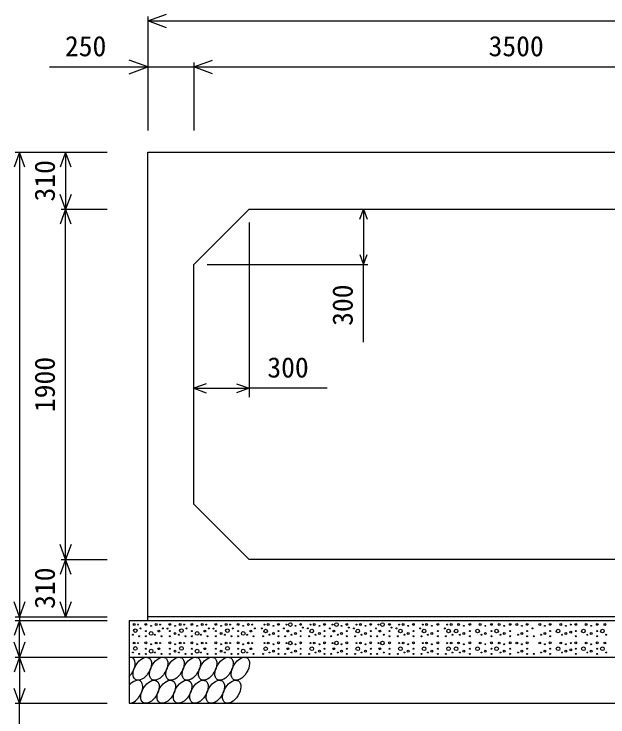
# Model space of a CAD drawing. Units: millimetres, scale not verified. Extents: x -100800 to 100800, y -35640 to 35640.
# Drawn here: x 48434 to 51657, y -21274 to -17460 of the extents above; entities that cross this region are included whole.
import ezdxf
from ezdxf.enums import TextEntityAlignment as Align

# ---------------------------------------------------------------- set-up
doc = ezdxf.new("R2010")
doc.units = ezdxf.units.MM
doc.header["$LTSCALE"] = 120
for name, color, linetype, lineweight in [('0-0_DIM', 7, 'Continuous', 25), ('0-2_HATCH', 6, 'Continuous', 25), ('0-5_OUTLINE', 3, 'Continuous', 25)]:
    doc.layers.add(name, color=color, linetype=linetype, lineweight=lineweight)
doc.styles.add('ＭＳ ゴシック', font='')
doc.styles.get('ＭＳ ゴシック').set_extended_font_data('MS Gothic')

msp = doc.modelspace()

# ---------------------------------------------------------------- linework, layer by layer
at = {"layer": '0-0_DIM'}
for p, q in [((49159.1, -17473.4), (49159.1, -18092)), ((49159.1, -17497.4), (53159.1, -17497.4)), ((49409.1, -17723.4), (49409.1, -18092)), ((48626.4, -17747.4), (49159.1, -17747.4)), ((48439, -18209.7), (48939.1, -18209.7)), ((48463, -18209.7), (48463, -20729.7)), ((48713, -18209.7), (48713, -18519.7)), ((48689, -18519.7), (48939.1, -18519.7)), ((48713, -20419.7), (48713, -18519.7)), ((50329.5, -18519.7), (50329.5, -18819.7)), ((49709.1, -18591.7), (49709.1, -19538.3)), ((49481.1, -18819.7), (50353.5, -18819.7)), ((50329.5, -19240.5), (50329.5, -18819.7)), ((49409.1, -19490.3), (49709.1, -19490.3)), ((50133.2, -19490.3), (49709.1, -19490.3)), ((48689, -20419.7), (48939.1, -20419.7)), ((48713, -20419.7), (48713, -20729.7)), ((48439, -20729.7), (48939.1, -20729.7)), ((48463, -20729.7), (48463, -20749.7)), ((48439, -20749.7), (48939.1, -20749.7)), ((48463, -20949.7), (48463, -20749.7)), ((48439, -20949.7), (48939.1, -20949.7)), ((48463, -20949.7), (48463, -21199.7)), ((48439, -21199.7), (48939.1, -21199.7)), ((48463, -21521.8), (48463, -21199.7))]:
    msp.add_line(p, q, dxfattribs=at)
for points in [[(49260.6, -17534.3), (49159.1, -17497.4), (49260.6, -17460.4)], [(49057.6, -17784.3), (49159.1, -17747.4), (49057.6, -17710.4)], [(49510.6, -17784.3), (49409.1, -17747.4), (49510.6, -17710.4)], [(49159.1, -17747.4), (49409.1, -17747.4), (52909.1, -17747.4), (53159.1, -17747.4)], [(48492.6, -18290.9), (48463, -18209.7), (48433.5, -18290.9)], [(48742.6, -18290.9), (48713, -18209.7), (48683.5, -18290.9)], [(48742.6, -18438.5), (48713, -18519.7), (48683.5, -18438.5)], [(48742.6, -18600.9), (48713, -18519.7), (48683.5, -18600.9)], [(50309.8, -18573.8), (50329.5, -18519.7), (50349.2, -18573.8)], [(50309.8, -18765.6), (50329.5, -18819.7), (50349.2, -18765.6)], [(49476.8, -19465.7), (49409.1, -19490.3), (49476.8, -19515)], [(49641.4, -19465.7), (49709.1, -19490.3), (49641.4, -19515)], [(48742.6, -20338.5), (48713, -20419.7), (48683.5, -20338.5)], [(48742.6, -20500.9), (48713, -20419.7), (48683.5, -20500.9)], [(48492.6, -20648.5), (48463, -20729.7), (48433.5, -20648.5)], [(48742.6, -20648.5), (48713, -20729.7), (48683.5, -20648.5)], [(48492.6, -20830.9), (48463, -20749.7), (48433.5, -20830.9)], [(48492.6, -20868.5), (48463, -20949.7), (48433.5, -20868.5)], [(48492.6, -21030.9), (48463, -20949.7), (48433.5, -21030.9)], [(48492.6, -21118.5), (48463, -21199.7), (48433.5, -21118.5)]]:
    msp.add_lwpolyline(points, dxfattribs=at)
at = {"layer": '0-2_HATCH'}
for centre, radius in [((49085.1, -20772.5), 5), ((49106.2, -20772.5), 2.5), ((49149.1, -20771.6), 5), ((49177.1, -20779.5), 2.5), ((49205.1, -20772.5), 5), ((49226.2, -20772.5), 2.5), ((49279.1, -20771.6), 5), ((49307.1, -20779.5), 2.5), ((49335.1, -20772.5), 5), ((49356.2, -20772.5), 2.5), ((49399.1, -20771.6), 5), ((49427.1, -20779.5), 2.5), ((49455.1, -20772.5), 5), ((49476.2, -20772.5), 2.5), ((49529.1, -20771.6), 5), ((49557.1, -20779.5), 2.5), ((49585.1, -20772.5), 5), ((49606.2, -20772.5), 2.5), ((49649.1, -20771.6), 5), ((49677.1, -20779.5), 2.5), ((49705.1, -20772.5), 5), ((49726.2, -20772.5), 2.5), ((49792, -20772.5), 2.5), ((49813.1, -20772.5), 5), ((49841.1, -20779.5), 2.5), ((49869.1, -20771.6), 5), ((49912, -20772.5), 2.5), ((49933.1, -20772.5), 10), ((49961.1, -20779.5), 2.5), ((49989.1, -20771.6), 5), ((50042, -20772.5), 2.5), ((50063.1, -20772.5), 5), ((50091.1, -20779.5), 2.5), ((50119.1, -20771.6), 5), ((50162, -20772.5), 2.5), ((50183.1, -20772.5), 10), ((50211.1, -20779.5), 2.5), ((50239.1, -20771.6), 5), ((50292, -20772.5), 2.5), ((50313.1, -20772.5), 5), ((50341.1, -20779.5), 2.5), ((50369.1, -20771.6), 5), ((50412, -20772.5), 2.5), ((50433.1, -20772.5), 10), ((50471, -20771.6), 5), ((50523.9, -20772.5), 2.5), ((50544.9, -20772.5), 5), ((50572.9, -20779.5), 2.5), ((50601, -20771.6), 5), ((50651.9, -20772.5), 2.5), ((50672.9, -20772.5), 5), ((50701, -20779.5), 2.5), ((50733.9, -20771.6), 5), ((50784.8, -20772.5), 2.5), ((50805.9, -20772.5), 5), ((50846.5, -20772.5), 5), ((50874.6, -20779.5), 2.5), ((50907.5, -20771.6), 5), ((50963.4, -20772.5), 5), ((50991.4, -20779.5), 2.5), ((51024.3, -20771.6), 5), ((51066.1, -20772.5), 5), ((51094.1, -20779.5), 2.5), ((51127, -20771.6), 5), ((51162.3, -20772.5), 5), ((51190.3, -20779.5), 2.5), ((51218.4, -20771.6), 5), ((51287.1, -20772.5), 5), ((51315.1, -20779.5), 2.5), ((51343.2, -20771.6), 5), ((51400.5, -20772.5), 5), ((51428.6, -20779.5), 2.5), ((51454.7, -20772.5), 2.5), ((51482, -20771.6), 5), ((51537.9, -20772.5), 5), ((51566, -20779.5), 2.5), ((51598.9, -20771.6), 5), ((51640.6, -20772.5), 5), ((49091.7, -20805.5), 10), ((49120.2, -20793.5), 2.5), ((49149.1, -20807.5), 2.5), ((49177.1, -20820.7), 10), ((49219.2, -20807.5), 5), ((49240.2, -20793.5), 2.5), ((49266.7, -20794.4), 2.5), ((49279.1, -20807.5), 2.5), ((49307.1, -20820.7), 5), ((49341.7, -20805.5), 10), ((49370.2, -20793.5), 2.5), ((49399.1, -20807.5), 2.5), ((49427.1, -20820.7), 10), ((49469.2, -20807.5), 5), ((49490.2, -20793.5), 2.5), ((49516.7, -20794.4), 2.5), ((49529.1, -20807.5), 2.5), ((49557.1, -20820.7), 5), ((49591.7, -20805.5), 10), ((49620.2, -20793.5), 2.5), ((49649.1, -20807.5), 2.5), ((49677.1, -20820.7), 10), ((49719.2, -20807.5), 5), ((49740.2, -20793.5), 2.5), ((49778, -20793.5), 2.5), ((49799, -20807.5), 10), ((49841.1, -20820.7), 5), ((49869.1, -20807.5), 2.5), ((49898, -20793.5), 2.5), ((49919, -20807.5), 5), ((49961.1, -20820.7), 5), ((49989.1, -20807.5), 2.5), ((50000.5, -20789.2), 2.5), ((50028, -20793.5), 2.5), ((50049, -20807.5), 10), ((50091.1, -20820.7), 5), ((50119.1, -20807.5), 2.5), ((50148, -20793.5), 2.5), ((50169, -20807.5), 5), ((50211.1, -20820.7), 5), ((50239.1, -20807.5), 2.5), ((50250.5, -20789.2), 2.5), ((50278, -20793.5), 2.5), ((50299, -20807.5), 10), ((50341.1, -20820.7), 5), ((50369.1, -20807.5), 2.5), ((50398, -20793.5), 2.5), ((50419, -20807.5), 5), ((50471, -20807.5), 2.5), ((50482.3, -20789.2), 2.5), ((50509.8, -20793.5), 2.5), ((50530.9, -20807.5), 10), ((50572.9, -20820.7), 5), ((50601, -20807.5), 2.5), ((50637.9, -20793.5), 2.5), ((50658.9, -20807.5), 10), ((50701, -20820.7), 5), ((50733.9, -20807.5), 2.5), ((50770.8, -20793.5), 2.5), ((50791.9, -20807.5), 10), ((50832.5, -20807.5), 10), ((50874.6, -20820.7), 5), ((50907.5, -20807.5), 2.5), ((50949.4, -20807.5), 10), ((50991.4, -20820.7), 5), ((51024.3, -20807.5), 2.5), ((51052.1, -20807.5), 10), ((51094.1, -20820.7), 5), ((51127, -20807.5), 2.5), ((51190.3, -20820.7), 5), ((51218.4, -20807.5), 2.5), ((51247.2, -20793.5), 2.5), ((51315.1, -20820.7), 5), ((51343.2, -20807.5), 2.5), ((51386.5, -20807.5), 10), ((51428.6, -20820.7), 5), ((51454.7, -20813.7), 5), ((51482, -20807.5), 2.5), ((51523.9, -20807.5), 10), ((51566, -20820.7), 5), ((51598.9, -20807.5), 2.5), ((51626.6, -20807.5), 10), ((49078.1, -20827.7), 2.5), ((49113.2, -20835.6), 2.5), ((49149.1, -20835.6), 2.5), ((49198.1, -20827.7), 2.5), ((49233.2, -20835.6), 2.5), ((49279.1, -20835.6), 2.5), ((49328.1, -20827.7), 2.5), ((49363.2, -20835.6), 2.5), ((49399.1, -20835.6), 2.5), ((49448.1, -20827.7), 2.5), ((49483.2, -20835.6), 2.5), ((49529.1, -20835.6), 2.5), ((49578.1, -20827.7), 2.5), ((49613.2, -20835.6), 2.5), ((49649.1, -20835.6), 2.5), ((49698.1, -20827.7), 2.5), ((49733.2, -20835.6), 2.5), ((49785, -20835.6), 2.5), ((49820.1, -20827.7), 2.5), ((49869.1, -20835.6), 2.5), ((49905, -20835.6), 2.5), ((49940.1, -20827.7), 2.5), ((49989.1, -20835.6), 2.5), ((50035, -20835.6), 2.5), ((50070.1, -20827.7), 2.5), ((50119.1, -20835.6), 2.5), ((50155, -20835.6), 2.5), ((50190.1, -20827.7), 2.5), ((50239.1, -20835.6), 2.5), ((50285, -20835.6), 2.5), ((50320.1, -20827.7), 2.5), ((50369.1, -20835.6), 2.5), ((50405, -20835.6), 2.5), ((50440.1, -20827.7), 2.5), ((50471, -20835.6), 2.5), ((50516.8, -20835.6), 2.5), ((50551.9, -20827.7), 2.5), ((50601, -20835.6), 2.5), ((50644.9, -20835.6), 2.5), ((50680, -20827.7), 2.5), ((50733.9, -20835.6), 2.5), ((50777.8, -20835.6), 2.5), ((50812.9, -20827.7), 2.5), ((50853.6, -20827.7), 2.5), ((50907.5, -20835.6), 2.5), ((50970.4, -20827.7), 2.5), ((51024.3, -20835.6), 2.5), ((51073.1, -20827.7), 2.5), ((51127, -20835.6), 2.5), ((51169.3, -20827.7), 2.5), ((51218.4, -20835.6), 2.5), ((51254.2, -20835.6), 2.5), ((51294.1, -20827.7), 2.5), ((51343.2, -20835.6), 2.5), ((51407.5, -20827.7), 2.5), ((51482, -20835.6), 2.5), ((51545, -20827.7), 2.5), ((51598.9, -20835.6), 2.5), ((51647.6, -20827.7), 2.5), ((49085.1, -20872.5), 5), ((49091.7, -20901.6), 10), ((49106.2, -20872.5), 2.5), ((49149.1, -20871.6), 5), ((49177.1, -20879.5), 2.5), ((49205.1, -20872.5), 5), ((49226.2, -20872.5), 2.5), ((49279.1, -20871.6), 5), ((49307.1, -20879.5), 2.5), ((49335.1, -20872.5), 5), ((49341.7, -20901.6), 10), ((49356.2, -20872.5), 2.5), ((49399.1, -20871.6), 5), ((49427.1, -20879.5), 2.5), ((49455.1, -20872.5), 5), ((49476.2, -20872.5), 2.5), ((49529.1, -20871.6), 5), ((49557.1, -20879.5), 2.5), ((49585.1, -20872.5), 5), ((49591.7, -20901.6), 10), ((49606.2, -20872.5), 2.5), ((49649.1, -20871.6), 5), ((49677.1, -20879.5), 2.5), ((49705.1, -20872.5), 5), ((49726.2, -20872.5), 2.5), ((49799, -20903.6), 10), ((49792, -20872.5), 2.5), ((49813.1, -20872.5), 5), ((49841.1, -20879.5), 2.5), ((49869.1, -20871.6), 5), ((49912, -20872.5), 2.5), ((49933.1, -20872.5), 10), ((49961.1, -20879.5), 2.5), ((49989.1, -20871.6), 5), ((50049, -20903.6), 10), ((50042, -20872.5), 2.5), ((50063.1, -20872.5), 5), ((50091.1, -20879.5), 2.5), ((50119.1, -20871.6), 5), ((50162, -20872.5), 2.5), ((50183.1, -20872.5), 10), ((50211.1, -20879.5), 2.5), ((50239.1, -20871.6), 5), ((50299, -20903.6), 10), ((50292, -20872.5), 2.5), ((50313.1, -20872.5), 5), ((50341.1, -20879.5), 2.5), ((50369.1, -20871.6), 5), ((50412, -20872.5), 2.5), ((50433.1, -20872.5), 10), ((50471, -20871.6), 5), ((50530.9, -20903.6), 10), ((50523.9, -20872.5), 2.5), ((50544.9, -20872.5), 5), ((50572.9, -20879.5), 2.5), ((50601, -20871.6), 5), ((50658.9, -20903.6), 10), ((50651.9, -20872.5), 2.5), ((50672.9, -20872.5), 5), ((50701, -20879.5), 2.5), ((50733.9, -20871.6), 5), ((50791.9, -20903.6), 10), ((50784.8, -20872.5), 2.5), ((50805.9, -20872.5), 5), ((50832.5, -20903.6), 10), ((50846.5, -20872.5), 5), ((50874.6, -20879.5), 2.5), ((50907.5, -20871.6), 5), ((50949.4, -20903.6), 10), ((50963.4, -20872.5), 5), ((50991.4, -20879.5), 2.5), ((51024.3, -20871.6), 5), ((51052.1, -20903.6), 10), ((51066.1, -20872.5), 5), ((51094.1, -20879.5), 2.5), ((51127, -20871.6), 5), ((51162.3, -20872.5), 5), ((51190.3, -20879.5), 2.5), ((51218.4, -20871.6), 5), ((51287.1, -20872.5), 5), ((51315.1, -20879.5), 2.5), ((51343.2, -20871.6), 5), ((51386.5, -20903.6), 10), ((51400.5, -20872.5), 5), ((51428.6, -20879.5), 2.5), ((51454.7, -20872.5), 2.5), ((51482, -20871.6), 5), ((51523.9, -20903.6), 10), ((51537.9, -20872.5), 5), ((51566, -20879.5), 2.5), ((51598.9, -20871.6), 5), ((51626.6, -20903.6), 10), ((51640.6, -20872.5), 5), ((49078.1, -20923.8), 2.5), ((49113.2, -20931.6), 2.5), ((49149.1, -20903.6), 2.5), ((49149.1, -20931.6), 2.5), ((49177.1, -20916.8), 10), ((49198.1, -20923.8), 2.5), ((49219.2, -20903.6), 5), ((49233.2, -20931.6), 2.5), ((49279.1, -20903.6), 2.5), ((49279.1, -20931.6), 2.5), ((49307.1, -20916.8), 5), ((49328.1, -20923.8), 2.5), ((49363.2, -20931.6), 2.5), ((49399.1, -20903.6), 2.5), ((49399.1, -20931.6), 2.5), ((49427.1, -20916.8), 10), ((49448.1, -20923.8), 2.5), ((49469.2, -20903.6), 5), ((49483.2, -20931.6), 2.5), ((49529.1, -20903.6), 2.5), ((49529.1, -20931.6), 2.5), ((49557.1, -20916.8), 5), ((49578.1, -20923.8), 2.5), ((49613.2, -20931.6), 2.5), ((49649.1, -20903.6), 2.5), ((49649.1, -20931.6), 2.5), ((49677.1, -20916.8), 10), ((49698.1, -20923.8), 2.5), ((49719.2, -20903.6), 5), ((49733.2, -20931.6), 2.5), ((49785, -20931.6), 2.5), ((49820.1, -20923.8), 2.5), ((49841.1, -20916.8), 5), ((49869.1, -20903.6), 2.5), ((49869.1, -20931.6), 2.5), ((49905, -20931.6), 2.5), ((49919, -20903.6), 5), ((49940.1, -20923.8), 2.5), ((49961.1, -20916.8), 5), ((49989.1, -20903.6), 2.5), ((49989.1, -20931.6), 2.5), ((50035, -20931.6), 2.5), ((50070.1, -20923.8), 2.5), ((50091.1, -20916.8), 5), ((50119.1, -20903.6), 2.5), ((50119.1, -20931.6), 2.5), ((50155, -20931.6), 2.5), ((50169, -20903.6), 5), ((50190.1, -20923.8), 2.5), ((50211.1, -20916.8), 5), ((50239.1, -20903.6), 2.5), ((50239.1, -20931.6), 2.5), ((50285, -20931.6), 2.5), ((50320.1, -20923.8), 2.5), ((50341.1, -20916.8), 5), ((50369.1, -20903.6), 2.5), ((50369.1, -20931.6), 2.5), ((50405, -20931.6), 2.5), ((50419, -20903.6), 5), ((50440.1, -20923.8), 2.5), ((50471, -20903.6), 2.5), ((50471, -20931.6), 2.5), ((50516.8, -20931.6), 2.5), ((50551.9, -20923.8), 2.5), ((50572.9, -20916.8), 5), ((50601, -20903.6), 2.5), ((50601, -20931.6), 2.5), ((50644.9, -20931.6), 2.5), ((50680, -20923.8), 2.5), ((50701, -20916.8), 5), ((50733.9, -20903.6), 2.5), ((50733.9, -20931.6), 2.5), ((50777.8, -20931.6), 2.5), ((50812.9, -20923.8), 2.5), ((50853.6, -20923.8), 2.5), ((50874.6, -20916.8), 5), ((50907.5, -20903.6), 2.5), ((50907.5, -20931.6), 2.5), ((50970.4, -20923.8), 2.5), ((50991.4, -20916.8), 5), ((51024.3, -20903.6), 2.5), ((51024.3, -20931.6), 2.5), ((51073.1, -20923.8), 2.5), ((51094.1, -20916.8), 5), ((51127, -20903.6), 2.5), ((51127, -20931.6), 2.5), ((51169.3, -20923.8), 2.5), ((51190.3, -20916.8), 5), ((51218.4, -20903.6), 2.5), ((51218.4, -20931.6), 2.5), ((51254.2, -20931.6), 2.5), ((51294.1, -20923.8), 2.5), ((51315.1, -20916.8), 5), ((51343.2, -20903.6), 2.5), ((51343.2, -20931.6), 2.5), ((51407.5, -20923.8), 2.5), ((51428.6, -20916.8), 5), ((51454.7, -20909.8), 5), ((51482, -20903.6), 2.5), ((51482, -20931.6), 2.5), ((51545, -20923.8), 2.5), ((51566, -20916.8), 5), ((51598.9, -20903.6), 2.5), ((51598.9, -20931.6), 2.5), ((51647.6, -20923.8), 2.5)]:
    msp.add_circle(centre, radius, dxfattribs=at)
for centre, start_param, end_param in [((49040.8, -21012.2), 4.335544, 6.724593), ((49082.3, -21137.2), 3.496422, 7.58605)]:
    msp.add_ellipse(centre, major_axis=(36.4, 58.9), ratio=0.5792, start_param=start_param, end_param=end_param, dxfattribs=at)
for centre in [(49129.5, -21012.2), (49218.2, -21012.2), (49306.9, -21012.2), (49395.6, -21012.2), (49484.3, -21012.2), (49573, -21012.2), (49661.6, -21012.2), (49171, -21137.2), (49259.7, -21137.2), (49348.4, -21137.2), (49437.1, -21137.2), (49525.8, -21137.2), (49614.5, -21137.2)]:
    msp.add_ellipse(centre, major_axis=(36.4, 58.9), ratio=0.5792, dxfattribs=at)
at = {"layer": '0-5_OUTLINE'}
for p, q in [((49159.1, -20749.7), (49159.1, -18209.7)), ((49709.1, -18519.7), (49409.1, -18819.7)), ((49709.1, -18519.7), (52609.1, -18519.7)), ((49409.1, -20119.7), (49409.1, -18819.7)), ((49409.1, -20119.7), (49709.1, -20419.7)), ((52609.1, -20419.7), (49709.1, -20419.7)), ((53159.1, -20729.7), (49159.1, -20729.7)), ((49059.1, -20749.7), (49059.1, -21199.7)), ((49059.1, -20749.7), (53259.1, -20749.7)), ((49059.1, -20949.7), (53259.1, -20949.7)), ((49059.1, -21199.7), (53259.1, -21199.7))]:
    msp.add_line(p, q, dxfattribs=at)
msp.add_lwpolyline([(49159.1, -18209.7), (53159.1, -18209.7), (53159.1, -20749.7)], dxfattribs=at)

# ---------------------------------------------------------------- texts
at = {"layer": '0-0_DIM', "style": 'ＭＳ ゴシック'}
for s, p in [('250', (48709.8, -17722.4)), ('3500', (51009.1, -17722.4)), ('300', (49808.3, -19465.3))]:
    msp.add_text(s, height=110, dxfattribs=at).set_placement(p, align=Align.BOTTOM_LEFT)
for s, p in [('310', (48688, -18477.2)), ('300', (50304.5, -19152)), ('1900', (48688, -19619.7)), ('310', (48688, -20687.2))]:
    msp.add_text(s, height=110, rotation=90, dxfattribs=at).set_placement(p, align=Align.BOTTOM_LEFT)

doc.saveas('drawing.dxf')
